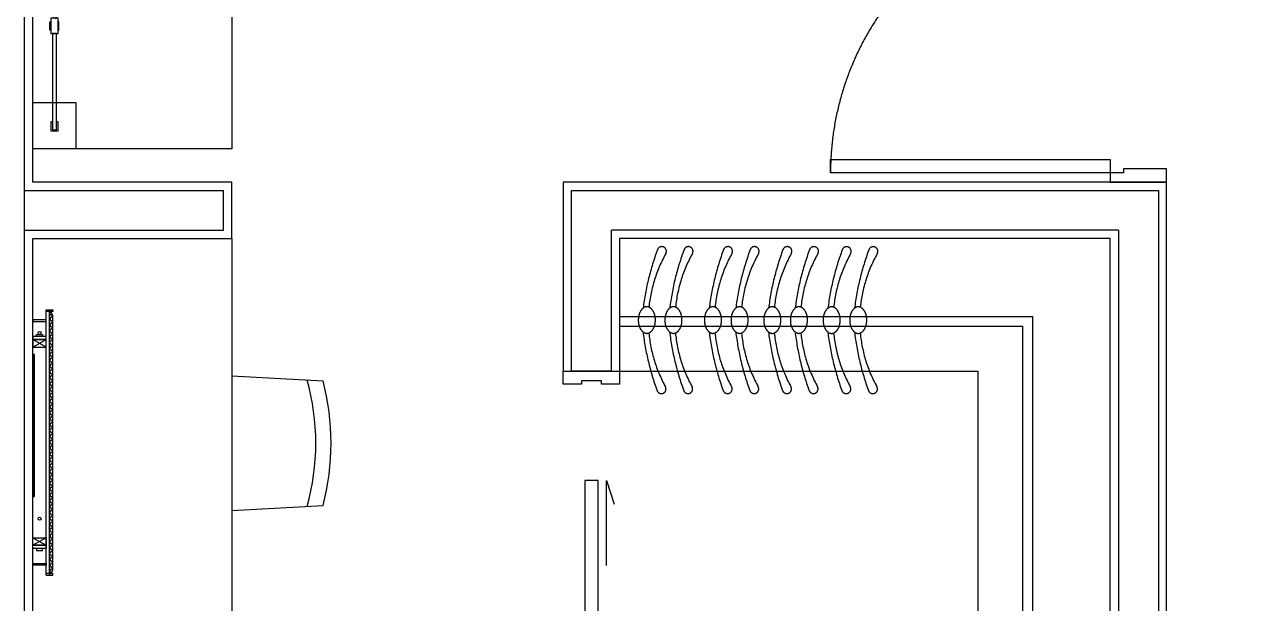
# Model space of a CAD drawing. Header units: millimetres. Extents: x 10000 to 302800, y 6800 to 229018.
# Drawn here: x 199478 to 203185, y 157941 to 159687 of the extents above; entities that cross this region are included whole.
import ezdxf

# ---------------------------------------------------------------- set-up
doc = ezdxf.new("R2010")
doc.units = ezdxf.units.MM
doc.header["$LTSCALE"] = 400
doc.header["$MEASUREMENT"] = 0
for name, pattern in [('X-ROOM TYPE-SR-2bay_1_8F 확장형-1$0$CONTINOUS', [0]), ('X-ROOM TYPE-SR-2bay_1_8F 확장형-1$0$HIDDEN', [0.375, 0.25, -0.125]), ('X-ROOM TYPE-SR-2bay_1_8F 확장형-1$0$X-ROOM TYPE-SR-2bay_1$0$PHANTOM2', [1.25, 0.625, -0.125, 0.125, -0.125, 0.125, -0.125])]:
    doc.linetypes.add(name, pattern=pattern)
doc.layers.get('0').update_dxf_attribs({"linetype": 'CONTINUOUS'})
for name, color, linetype in [('A-DIM1', 7, 'CONTINUOUS'), ('X-EXT_8F$0$A-254', 254, 'CONTINUOUS'), ('X-ROOM TYPE-SR-2bay_1_8F 확장형-1$0$.WA_BUILT-IN LOW', 252, 'CONTINUOUS'), ('X-ROOM TYPE-SR-2bay_1_8F 확장형-1$0$.WA_Built-in mirror', 252, 'CONTINUOUS'), ('X-ROOM TYPE-SR-2bay_1_8F 확장형-1$0$.WA_Built-in_Lower', 252, 'CONTINUOUS'), ('X-ROOM TYPE-SR-2bay_1_8F 확장형-1$0$.WA_Door Swing', 252, 'CONTINUOUS'), ('X-ROOM TYPE-SR-2bay_1_8F 확장형-1$0$.WA_FP_Furn', 252, 'X-ROOM TYPE-SR-2bay_1_8F 확장형-1$0$CONTINOUS'), ('X-ROOM TYPE-SR-2bay_1_8F 확장형-1$0$.WA_Furn', 252, 'CONTINUOUS'), ('X-ROOM TYPE-SR-2bay_1_8F 확장형-1$0$.WA_METAL', 252, 'CONTINUOUS'), ('X-ROOM TYPE-SR-2bay_1_8F 확장형-1$0$.WA_Plaster', 252, 'CONTINUOUS'), ('X-ROOM TYPE-SR-2bay_1_8F 확장형-1$0$.WA_Sani', 252, 'CONTINUOUS'), ('X-ROOM TYPE-SR-2bay_1_8F 확장형-1$0$.WA_Sani Hidden', 252, 'CONTINUOUS'), ('X-ROOM TYPE-SR-2bay_1_8F 확장형-1$0$.WA_Wall-Fin', 252, 'CONTINUOUS'), ('X-ROOM TYPE-SR-2bay_1_8F 확장형-1$0$.WA_Wall-Finish', 252, 'CONTINUOUS'), ('X-ROOM TYPE-SR-2bay_1_8F 확장형-1$0$A-WALD', 7, 'CONTINUOUS'), ('X-ROOM TYPE-SR-2bay_1_8F 확장형-1$0$WA_Furn', 252, 'CONTINUOUS'), ('X-ROOM TYPE-SR-2bay_1_8F 확장형-1$0$X-ROOM TYPE-SR-1.3+1.7Bay$0$__Door-bomba', 252, 'CONTINUOUS'), ('X-ROOM TYPE-SR-2bay_1_8F 확장형-1$0$X-ROOM TYPE-SR-2bay_1$0$__Door-bomba', 252, 'CONTINUOUS'), ('X-ROOM TYPE-SR-2bay_1_8F 확장형-1$0$X-ROOM TYPE-SR-2bay_1$0$X-ROOM TYPE-SR-1.3+1.7Bay$0$__Door-bomba', 252, 'CONTINUOUS')]:
    doc.layers.add(name, color=color, linetype=linetype)

# ---------------------------------------------------------------- blocks, each defined once
blk = doc.blocks.new('X-EXT_8F')
at = {"layer": 'X-EXT_8F$0$A-254'}
h = blk.add_hatch(dxfattribs=at)
h.set_pattern_fill('LINE', color=252, scale=100, angle=90)
h.set_pattern_definition([(90, (0, 0), (-317.5, 2e-14), [])])
edge = h.paths.add_edge_path()
edge.add_line((214444.8, 68021.2), (188877.6, 70521.2))
edge.add_line((188877.6, 70521.2), (174255.5, 70521.2))
edge.add_arc((174255.5, 68371.2), 2150, 90, 167)
edge.add_line((172160.6, 68854.9), (172053.9, 68392.8))
edge.add_arc((174148.8, 67909.2), 2150, 167, 180)
edge.add_line((171998.8, 67909.2), (171998.8, 38021.2))
edge.add_arc((174148.8, 38021.2), 2150, 180, 270)
edge.add_line((174148.8, 35871.2), (195098.8, 35871.2))
edge.add_line((195098.8, 35871.2), (195098.8, 36521.2))
edge.add_line((195098.8, 36521.2), (174648.8, 36521.2))
edge.add_arc((174648.8, 38021.2), 1500, 180, 270, ccw=False)
edge.add_line((173148.8, 38021.2), (173148.8, 67371.2))
edge.add_arc((174648.8, 67371.2), 1500, 90, 180, ccw=False)
edge.add_line((174648.8, 68871.2), (187974.8, 68871.2))
edge.add_line((187974.8, 68871.2), (202089.9, 68021.2))
edge.add_line((202089.9, 68021.2), (214444.8, 68021.2))
blk = doc.blocks.new('X-ROOM TYPE-SR-2bay_1_8F 확장형-1$0$LAMP')
at = {"layer": 'X-ROOM TYPE-SR-2bay_1_8F 확장형-1$0$.WA_Furn', "linetype": 'X-ROOM TYPE-SR-2bay_1_8F 확장형-1$0$HIDDEN', "ltscale": 200}
for p, q in [((73353.6, 26082.9), (73533.2, 26526.9)), ((73651.1, 26211.6), (73251, 26373.4))]:
    blk.add_line(p, q, dxfattribs=at)
at = {"layer": 'X-ROOM TYPE-SR-2bay_1_8F 확장형-1$0$.WA_Furn', "ltscale": 200}
for points in [[(72609.2, 26538.3), (72749.2, 26538.3), (72749.2, 26408.3), (72609.2, 26408.3)], [(72956.8, 26484.4), (72956.8, 26462.2), (73003.6, 26462.2), (73003.6, 26484.4)], [(72992.9, 26486.8), (72992.9, 26484.4), (72967.6, 26484.4), (72967.6, 26486.8)], [(72992.9, 26459.8), (72992.9, 26462.2), (72967.6, 26462.2), (72967.6, 26459.8)], [(73446.7, 26313.1), (73374.4, 26342.4), (73361.3, 26309.9), (73433.6, 26280.7)], [(73412.1, 26329.7), (73411.2, 26327.5), (73387.7, 26337), (73388.6, 26339.2)], [(73397.2, 26292.8), (73398.1, 26295.1), (73374.6, 26304.6), (73373.7, 26302.3)]]:
    blk.add_lwpolyline(points, close=True, dxfattribs=at)
for points in [[(72691.4, 26467.2), (72691.4, 26463.2), (72662.8, 26463.2), (72662.8, 26483.4), (72691.4, 26483.4), (72691.4, 26479.4)], [(72956.8, 26467.2), (72956.8, 26479.4), (72666.8, 26479.4), (72666.8, 26467.2), (72956.8, 26467.2)], [(73369.7, 26330.8), (73006.1, 26477.8), (73002.3, 26468.6), (73365.9, 26321.6)]]:
    blk.add_lwpolyline(points, dxfattribs=at)
blk.add_circle((73440.2, 26296.9), 150, dxfattribs=at)
blk = doc.blocks.new('X-ROOM TYPE-SR-2bay_1_8F 확장형-1$0$DOOR-900')
at = {"linetype": 'X-ROOM TYPE-SR-2bay_1_8F 확장형-1$0$X-ROOM TYPE-SR-2bay_1$0$PHANTOM2', "ltscale": 200}
blk.add_arc((-28, -85), 844, 180, 270, dxfattribs=at)
at = {"layer": 'X-ROOM TYPE-SR-2bay_1_8F 확장형-1$0$X-ROOM TYPE-SR-2bay_1$0$__Door-bomba'}
for points in [[(-900, 85), (-860, 85), (-860, -45), (-872, -45), (-872, -85), (-900, -85)], [(0, 85), (-40, 85), (-40, -45), (-28, -45), (-28, -85), (0, -85)], [(-28, -85), (-28, -929), (-68, -929), (-68, -85)]]:
    blk.add_lwpolyline(points, close=True, dxfattribs=at)
blk = doc.blocks.new('X-ROOM TYPE-SR-2bay_1_8F 확장형-1$0$X-ROOM TYPE-SR-2bay_1$0$X-ROOM TYPE-SR-2bay_1$0$A$Cad202b06')
at = {"layer": 'X-ROOM TYPE-SR-2bay_1_8F 확장형-1$0$.WA_FP_Furn', "ltscale": 0.2}
for p, q in [((4.5, 0), (19.3, 275.2)), ((411, 0), (396.2, 275.2))]:
    blk.add_line(p, q, dxfattribs=at)
for radius, start, end in [(750.5, 75.4592, 104.5408), (704.7, 74.2726, 105.7274)]:
    blk.add_arc((207.7, -451.2), radius, start, end, dxfattribs=at)
blk = doc.blocks.new('X-ROOM TYPE-SR-2bay_1_8F 확장형-1')
at = {"layer": 'X-ROOM TYPE-SR-2bay_1_8F 확장형-1$0$.WA_BUILT-IN LOW'}
h = blk.add_hatch(dxfattribs=at)
h.set_pattern_fill('NET', color=256, scale=100, angle=45, style=0)
h.set_pattern_definition([(45, (27496.631, 41189.05), (-8.8388348, 8.8388348), []), (135, (27496.631, 41189.05), (-8.8388348, -8.8388348), [])])
h.paths.add_polyline_path([(194773.8, 63354.5), (194773.8, 62566), (194779.1, 62566), (194783.8, 62576.8), (194783.8, 63343), (194779.1, 63354.5)])
for p, q in [((194773.8, 62566), (194773.8, 63354.5)), ((194783.8, 62574.9), (194783.8, 63343)), ((194723.8, 63248.6), (194763.8, 63271)), ((194763.8, 63248.6), (194723.8, 63271)), ((194723.8, 62673.5), (194763.8, 62651)), ((194763.8, 62673.5), (194723.8, 62651))]:
    blk.add_line(p, q, dxfattribs=at)
for points in [[(194773.8, 63354.5), (194773.8, 62566), (194779.1, 62566), (194783.8, 62576.8), (194783.8, 63343), (194779.1, 63354.5)], [(194753.2, 63286.6), (194753.2, 63281), (194734.5, 63281), (194734.5, 63286.6)], [(194723.8, 63248.6), (194763.8, 63248.6), (194763.8, 63271), (194723.8, 63271)], [(194723.8, 62673.5), (194763.8, 62673.5), (194763.8, 62651), (194723.8, 62651)], [(194753.2, 62635.5), (194753.2, 62641), (194734.5, 62641), (194734.5, 62635.5)]]:
    blk.add_lwpolyline(points, close=True, dxfattribs=at)
at = {"layer": 'X-ROOM TYPE-SR-2bay_1_8F 확장형-1$0$.WA_BUILT-IN LOW', "linetype": 'X-ROOM TYPE-SR-2bay_1_8F 확장형-1$0$HIDDEN', "ltscale": 100}
for points in [[(196493.8, 63341.3), (197738.8, 63341.3), (197738.8, 62001.3), (197093.8, 62001.3)], [(196493.8, 63311.3), (197708.8, 63311.3), (197708.8, 62031.3), (197093.8, 62031.3)]]:
    blk.add_lwpolyline(points, dxfattribs=at)
at = {"layer": 'X-ROOM TYPE-SR-2bay_1_8F 확장형-1$0$.WA_BUILT-IN LOW'}
for centre in [(194743.8, 63291.1), (194743.8, 62731)]:
    blk.add_circle(centre, 4.52, dxfattribs=at)
at = {"layer": 'X-ROOM TYPE-SR-2bay_1_8F 확장형-1$0$.WA_BUILT-IN LOW', "linetype": 'X-ROOM TYPE-SR-2bay_1_8F 확장형-1$0$HIDDEN', "ltscale": 100}
for centre, radius, start, end in [((197345.1, 63267.8), 786.7, 159.5651, 172.832), ((196620.9, 63537.6), 13.9, 330.7368, 159.5651), ((197425.3, 63267.8), 786.7, 159.5651, 172.832), ((196701.2, 63537.6), 13.9, 330.7368, 159.5651), ((197544.5, 63267.8), 786.7, 159.5651, 172.832), ((196820.4, 63537.6), 13.9, 330.7368, 159.5651), ((197624.8, 63267.8), 786.7, 159.5651, 172.832), ((196900.6, 63537.6), 13.9, 330.7368, 159.5651), ((197723.6, 63267.8), 786.7, 159.5651, 172.832), ((196999.4, 63537.6), 13.9, 330.7368, 159.5651), ((197803.8, 63267.8), 786.7, 159.5651, 172.832), ((197079.7, 63537.6), 13.9, 330.7368, 159.5651), ((197902.6, 63267.6), 786.7, 159.5651, 172.832), ((197178.4, 63537.5), 13.9, 330.7368, 159.5651), ((197982.8, 63267.6), 786.7, 159.5651, 172.832), ((197258.7, 63537.5), 13.9, 330.7368, 159.5651), ((196996.5, 63327.2), 416.5, 150.7368, 174.2338), ((197076.7, 63327.2), 416.5, 150.7368, 174.2338), ((197195.9, 63327.2), 416.5, 150.7368, 174.2338), ((197276.2, 63327.2), 416.5, 150.7368, 174.2338), ((197375, 63327.2), 416.5, 150.7368, 174.2338), ((197455.2, 63327.2), 416.5, 150.7368, 174.2338), ((197554, 63327), 416.5, 150.7368, 174.2338), ((197634.2, 63327), 416.5, 150.7368, 174.2338), ((197345.4, 63387.9), 786.7, 186.8344, 200.1013), ((196996.5, 63330.5), 416.5, 185.4326, 208.9296), ((197425.7, 63387.9), 786.7, 186.8344, 200.1013), ((197076.7, 63330.5), 416.5, 185.4326, 208.9296), ((197544.9, 63387.9), 786.7, 186.8344, 200.1013), ((197195.9, 63330.5), 416.5, 185.4326, 208.9296), ((197625.1, 63387.9), 786.7, 186.8344, 200.1013), ((197276.2, 63330.5), 416.5, 185.4326, 208.9296), ((197723.9, 63387.9), 786.7, 186.8344, 200.1013), ((197375, 63330.5), 416.5, 185.4326, 208.9296), ((197804.1, 63387.9), 786.7, 186.8344, 200.1013), ((197455.2, 63330.5), 416.5, 185.4326, 208.9296), ((197902.9, 63387.7), 786.7, 186.8344, 200.1013), ((197554, 63330.3), 416.5, 185.4326, 208.9296), ((197983.2, 63387.7), 786.7, 186.8344, 200.1013), ((197634.2, 63330.3), 416.5, 185.4326, 208.9296), ((196619.7, 63122.3), 13.9, 200.1013, 28.9296), ((196700, 63122.3), 13.9, 200.1013, 28.9296), ((196819.2, 63122.3), 13.9, 200.1013, 28.9296), ((196899.4, 63122.3), 13.9, 200.1013, 28.9296), ((196998.2, 63122.3), 13.9, 200.1013, 28.9296), ((197078.4, 63122.3), 13.9, 200.1013, 28.9296), ((197177.2, 63122.1), 13.9, 200.1013, 28.9296), ((197257.5, 63122.1), 13.9, 200.1013, 28.9296)]:
    blk.add_arc(centre, radius, start, end, dxfattribs=at)
at = {"layer": 'X-ROOM TYPE-SR-2bay_1_8F 확장형-1$0$.WA_BUILT-IN LOW', "linetype": 'X-ROOM TYPE-SR-2bay_1_8F 확장형-1$0$HIDDEN', "ltscale": 50}
for centre, radius, start, end in [((196594.4, 63334.8), 43.7, 147.1547, 164.9535), ((196583, 63342.2), 30.1, 122.685, 147.1547), ((196575.9, 63353.3), 16.9, 89.8332, 122.685), ((196575.9, 63353.3), 16.9, 56.9814, 89.8332), ((196568.7, 63342.2), 30.1, 32.5117, 56.9814), ((196557.2, 63334.9), 43.7, 14.7129, 32.5117), ((196674.6, 63334.8), 43.7, 147.1547, 164.9535), ((196663.2, 63342.2), 30.1, 122.685, 147.1547), ((196656.1, 63353.3), 16.9, 89.8332, 122.685), ((196656.1, 63353.3), 16.9, 56.9814, 89.8332), ((196648.9, 63342.2), 30.1, 32.5117, 56.9814), ((196637.5, 63334.9), 43.7, 14.7129, 32.5117), ((196793.8, 63334.8), 43.7, 147.1547, 164.9535), ((196782.5, 63342.2), 30.1, 122.685, 147.1547), ((196775.3, 63353.3), 16.9, 89.8332, 122.685), ((196775.3, 63353.3), 16.9, 56.9814, 89.8332), ((196768.1, 63342.2), 30.1, 32.5117, 56.9814), ((196756.7, 63334.9), 43.7, 14.7129, 32.5117), ((196874.1, 63334.8), 43.7, 147.1547, 164.9535), ((196862.7, 63342.2), 30.1, 122.685, 147.1547), ((196855.6, 63353.3), 16.9, 89.8332, 122.685), ((196855.6, 63353.3), 16.9, 56.9814, 89.8332), ((196848.4, 63342.2), 30.1, 32.5117, 56.9814), ((196836.9, 63334.9), 43.7, 14.7129, 32.5117), ((196972.9, 63334.8), 43.7, 147.1547, 164.9535), ((196961.5, 63342.2), 30.1, 122.685, 147.1547), ((196954.3, 63353.3), 16.9, 89.8332, 122.685), ((196954.3, 63353.3), 16.9, 56.9814, 89.8332), ((196947.1, 63342.2), 30.1, 32.5117, 56.9814), ((196935.7, 63334.9), 43.7, 14.7129, 32.5117), ((197053.1, 63334.8), 43.7, 147.1547, 164.9535), ((197041.7, 63342.2), 30.1, 122.685, 147.1547), ((197034.6, 63353.3), 16.9, 89.8332, 122.685), ((197034.6, 63353.3), 16.9, 56.9814, 89.8332), ((197027.4, 63342.2), 30.1, 32.5117, 56.9814), ((197016, 63334.9), 43.7, 14.7129, 32.5117), ((197151.9, 63334.7), 43.7, 147.1547, 164.9535), ((197140.5, 63342), 30.1, 122.685, 147.1547), ((197133.4, 63353.1), 16.9, 89.8332, 122.685), ((197133.4, 63353.1), 16.9, 56.9814, 89.8332), ((197126.2, 63342), 30.1, 32.5117, 56.9814), ((197114.7, 63334.8), 43.7, 14.7129, 32.5117), ((197232.1, 63334.7), 43.7, 147.1547, 164.9535), ((197220.7, 63342), 30.1, 122.685, 147.1547), ((197213.6, 63353.1), 16.9, 89.8332, 122.685), ((197213.6, 63353.1), 16.9, 56.9814, 89.8332), ((197206.4, 63342), 30.1, 32.5117, 56.9814), ((197195, 63334.8), 43.7, 14.7129, 32.5117), ((196612.4, 63330), 62.4, 164.9535, 179.8332), ((196612.4, 63330), 62.4, 179.8332, 194.7129), ((196594.3, 63325.2), 43.7, 194.7129, 212.5117), ((196557.2, 63325.4), 43.7, 327.1547, 344.9535), ((196539.2, 63330.2), 62.4, 344.9535, 359.8332), ((196539.2, 63330.2), 62.4, 359.8332, 14.7129), ((196692.6, 63330), 62.4, 164.9535, 179.8332), ((196692.6, 63330), 62.4, 179.8332, 194.7129), ((196674.6, 63325.2), 43.7, 194.7129, 212.5117), ((196637.4, 63325.4), 43.7, 327.1547, 344.9535), ((196619.4, 63330.2), 62.4, 344.9535, 359.8332), ((196619.4, 63330.2), 62.4, 359.8332, 14.7129), ((196811.9, 63330), 62.4, 164.9535, 179.8332), ((196811.9, 63330), 62.4, 179.8332, 194.7129), ((196793.8, 63325.2), 43.7, 194.7129, 212.5117), ((196756.7, 63325.4), 43.7, 327.1547, 344.9535), ((196738.7, 63330.2), 62.4, 344.9535, 359.8332), ((196738.7, 63330.2), 62.4, 359.8332, 14.7129), ((196892.1, 63330), 62.4, 164.9535, 179.8332), ((196892.1, 63330), 62.4, 179.8332, 194.7129), ((196874, 63325.2), 43.7, 194.7129, 212.5117), ((196836.9, 63325.4), 43.7, 327.1547, 344.9535), ((196818.9, 63330.2), 62.4, 344.9535, 359.8332), ((196818.9, 63330.2), 62.4, 359.8332, 14.7129), ((196990.9, 63330), 62.4, 164.9535, 179.8332), ((196990.9, 63330), 62.4, 179.8332, 194.7129), ((196972.8, 63325.2), 43.7, 194.7129, 212.5117), ((196935.7, 63325.4), 43.7, 327.1547, 344.9535), ((196917.7, 63330.2), 62.4, 344.9535, 359.8332), ((196917.7, 63330.2), 62.4, 359.8332, 14.7129), ((197071.1, 63330), 62.4, 164.9535, 179.8332), ((197071.1, 63330), 62.4, 179.8332, 194.7129), ((197053.1, 63325.2), 43.7, 194.7129, 212.5117), ((197015.9, 63325.4), 43.7, 327.1547, 344.9535), ((196997.9, 63330.2), 62.4, 344.9535, 359.8332), ((196997.9, 63330.2), 62.4, 359.8332, 14.7129), ((197169.9, 63329.8), 62.4, 164.9535, 179.8332), ((197169.9, 63329.8), 62.4, 179.8332, 194.7129), ((197151.8, 63325.1), 43.7, 194.7129, 212.5117), ((197114.7, 63325.2), 43.7, 327.1547, 344.9535), ((197096.7, 63330), 62.4, 344.9535, 359.8332), ((197096.7, 63330), 62.4, 359.8332, 14.7129), ((197250.1, 63329.8), 62.4, 164.9535, 179.8332), ((197250.1, 63329.8), 62.4, 179.8332, 194.7129), ((197232.1, 63325.1), 43.7, 194.7129, 212.5117), ((197194.9, 63325.2), 43.7, 327.1547, 344.9535), ((197176.9, 63330), 62.4, 344.9535, 359.8332), ((197176.9, 63330), 62.4, 359.8332, 14.7129), ((196582.9, 63318), 30.1, 212.5117, 236.9814), ((196575.7, 63306.9), 16.9, 236.9814, 269.8332), ((196575.7, 63306.9), 16.9, 269.8332, 302.685), ((196568.6, 63318), 30.1, 302.685, 327.1547), ((196663.2, 63318), 30.1, 212.5117, 236.9814), ((196656, 63306.9), 16.9, 236.9814, 269.8332), ((196656, 63306.9), 16.9, 269.8332, 302.685), ((196648.8, 63318), 30.1, 302.685, 327.1547), ((196782.4, 63318), 30.1, 212.5117, 236.9814), ((196775.2, 63306.9), 16.9, 236.9814, 269.8332), ((196775.2, 63306.9), 16.9, 269.8332, 302.685), ((196768.1, 63318), 30.1, 302.685, 327.1547), ((196862.6, 63318), 30.1, 212.5117, 236.9814), ((196855.4, 63306.9), 16.9, 236.9814, 269.8332), ((196855.4, 63306.9), 16.9, 269.8332, 302.685), ((196848.3, 63318), 30.1, 302.685, 327.1547), ((196961.4, 63318), 30.1, 212.5117, 236.9814), ((196954.2, 63306.9), 16.9, 236.9814, 269.8332), ((196954.2, 63306.9), 16.9, 269.8332, 302.685), ((196947.1, 63318), 30.1, 302.685, 327.1547), ((197041.6, 63318), 30.1, 212.5117, 236.9814), ((197034.4, 63306.9), 16.9, 236.9814, 269.8332), ((197034.4, 63306.9), 16.9, 269.8332, 302.685), ((197027.3, 63318), 30.1, 302.685, 327.1547), ((197140.4, 63317.8), 30.1, 212.5117, 236.9814), ((197133.2, 63306.7), 16.9, 236.9814, 269.8332), ((197133.2, 63306.7), 16.9, 269.8332, 302.685), ((197126.1, 63317.8), 30.1, 302.685, 327.1547), ((197220.7, 63317.8), 30.1, 212.5117, 236.9814), ((197213.5, 63306.7), 16.9, 236.9814, 269.8332), ((197213.5, 63306.7), 16.9, 269.8332, 302.685), ((197206.3, 63317.8), 30.1, 302.685, 327.1547)]:
    blk.add_arc(centre, radius, start, end, dxfattribs=at)
at = {"layer": 'X-ROOM TYPE-SR-2bay_1_8F 확장형-1$0$.WA_Built-in mirror', "linetype": 'X-ROOM TYPE-SR-2bay_1_8F 확장형-1$0$CONTINOUS'}
for points in [[(194763.8, 63271), (194763.8, 63281), (194723.8, 63281), (194723.8, 63271)], [(194763.8, 62651), (194763.8, 62641), (194723.8, 62641), (194723.8, 62651)]]:
    blk.add_lwpolyline(points, close=True, dxfattribs=at)
at = {"layer": 'X-ROOM TYPE-SR-2bay_1_8F 확장형-1$0$.WA_Built-in_Lower'}
for points in [[(194723.8, 62341.3), (194723.8, 63576.3), (195323.8, 63576.3), (195323.8, 62341.3), (194823.8, 62341.3)], [(196493.8, 63176.3), (197573.8, 63176.3), (197573.8, 62166.3), (196493.8, 62166.3)]]:
    blk.add_lwpolyline(points, dxfattribs=at)
at = {"layer": 'X-ROOM TYPE-SR-2bay_1_8F 확장형-1$0$.WA_FP_Furn', "ltscale": 0.2}
blk.add_lwpolyline([(194723.8, 65336.2), (195323.9, 65336.2), (195323.8, 63846.3), (194723.8, 63846.3)], dxfattribs=at)
at = {"layer": 'X-ROOM TYPE-SR-2bay_1_8F 확장형-1$0$.WA_METAL', "ltscale": 200}
for points in [[(194763.8, 63356), (194763.8, 63361), (194783.8, 63361), (194783.8, 63356)], [(194763.8, 62566), (194763.8, 62561), (194783.8, 62561), (194783.8, 62566)]]:
    blk.add_lwpolyline(points, close=True, dxfattribs=at)
at = {"layer": 'X-ROOM TYPE-SR-2bay_1_8F 확장형-1$0$.WA_Plaster', "ltscale": 0.1}
for points in [[(194763.8, 63326), (194763.8, 63331), (194723.8, 63331), (194723.8, 63326)], [(194763.8, 62596), (194763.8, 62591), (194723.8, 62591), (194723.8, 62596)]]:
    blk.add_lwpolyline(points, close=True, dxfattribs=at)
at = {"layer": 'X-ROOM TYPE-SR-2bay_1_8F 확장형-1$0$.WA_Sani', "linetype": 'X-ROOM TYPE-SR-2bay_1_8F 확장형-1$0$HIDDEN', "ltscale": 100}
blk.add_lwpolyline([(194728.8, 62798.1), (194728.8, 63226), (194723.8, 63226), (194723.8, 62798.1)], close=True, dxfattribs=at)
at = {"layer": 'X-ROOM TYPE-SR-2bay_1_8F 확장형-1$0$.WA_Sani Hidden', "linetype": 'X-ROOM TYPE-SR-2bay_1_8F 확장형-1$0$HIDDEN', "ltscale": 150}
blk.add_lwpolyline([(194723.8, 62798.1), (194728.8, 62798.1), (194728.8, 63226), (194723.8, 63226)], dxfattribs=at)
at = {"layer": 'X-ROOM TYPE-SR-2bay_1_8F 확장형-1$0$.WA_Wall-Fin'}
for p, q in [((194763.8, 62561.5), (194763.8, 63356)), ((194773.8, 62561.5), (194773.8, 63356))]:
    blk.add_line(p, q, dxfattribs=at)
at = {"layer": 'X-ROOM TYPE-SR-2bay_1_8F 확장형-1$0$.WA_Wall-Finish', "ltscale": 2}
blk.add_line((194723.8, 63746.3), (194723.8, 65436.2), dxfattribs=at)
at = {"layer": 'X-ROOM TYPE-SR-2bay_1_8F 확장형-1$0$.WA_Wall-Finish'}
for p, q in [((197973.8, 63576.3), (196493.8, 63576.3)), ((196493.8, 63576.3), (196493.8, 63176.3)), ((197973.8, 61766.3), (197973.8, 63576.3))]:
    blk.add_line(p, q, dxfattribs=at)
for points in [[(194723.8, 62341.3), (194723.8, 63576.3), (195323.8, 63576.3), (195323.8, 63746.3), (194723.8, 63746.3), (194723.8, 65436.2), (195223.9, 65436.2)], [(197243.8, 59896.3), (197243.8, 61596.3), (198143.8, 61596.3), (198143.8, 63576.3), (198143.8, 63576.3), (198143.8, 63746.3), (196323.8, 63746.3), (196323.8, 63176.3)]]:
    blk.add_lwpolyline(points, dxfattribs=at)
at = {"layer": 'X-ROOM TYPE-SR-2bay_1_8F 확장형-1$0$A-WALD'}
for p, q in [((195298.8, 63601.3), (195298.8, 63721.3)), ((196348.8, 63721.3), (198118.8, 63721.3)), ((196348.8, 63176.3), (196348.8, 63721.3)), ((198118.8, 63721.3), (198118.8, 61621.3)), ((197998.8, 63601.3), (196468.8, 63601.3)), ((196468.8, 63176.3), (196468.8, 63601.3)), ((197998.8, 63601.3), (197998.8, 61741.3)), ((196468.8, 63176.3), (196348.8, 63176.3))]:
    blk.add_line(p, q, dxfattribs=at)
for points in [[(194698.8, 59871.3), (194698.8, 68265.9)], [(194698.8, 63721.3), (195298.8, 63721.3)], [(194698.8, 63601.3), (195298.8, 63601.3)]]:
    blk.add_lwpolyline(points, dxfattribs=at)
at = {"layer": 'X-ROOM TYPE-SR-2bay_1_8F 확장형-1$0$X-ROOM TYPE-SR-1.3+1.7Bay$0$__Door-bomba'}
blk.add_lwpolyline([(196453.7, 62589.6), (196453.7, 62846.3), (196477.6, 62774.5)], dxfattribs=at)
at = {"layer": 'X-ROOM TYPE-SR-2bay_1_8F 확장형-1$0$X-ROOM TYPE-SR-2bay_1$0$X-ROOM TYPE-SR-1.3+1.7Bay$0$__Door-bomba'}
blk.add_lwpolyline([(196493.8, 63136.3), (196438.8, 63136.3), (196438.8, 63146.3), (196378.8, 63146.3), (196378.8, 63136.3), (196323.8, 63136.3), (196323.8, 63176.3), (196493.8, 63176.3), (196493.8, 63136.3)], dxfattribs=at)
blk.add_lwpolyline([(196428.8, 62076.3), (196428.8, 62846.3), (196388.8, 62846.3), (196388.8, 62076.3)], close=True, dxfattribs=at)
at = {"layer": 'X-ROOM TYPE-SR-2bay_1_8F 확장형-1$0$.WA_Door Swing', "rotation": 270}
blk.add_blockref('X-ROOM TYPE-SR-2bay_1_8F 확장형-1$0$DOOR-900', (198058.8, 63746.3), dxfattribs=at)
at = {"layer": 'X-ROOM TYPE-SR-2bay_1_8F 확장형-1$0$.WA_FP_Furn', "ltscale": 0.2, "rotation": 270}
blk.add_blockref('X-ROOM TYPE-SR-2bay_1_8F 확장형-1$0$X-ROOM TYPE-SR-2bay_1$0$X-ROOM TYPE-SR-2bay_1$0$A$Cad202b06', (195323.8, 63166.5), dxfattribs=at)
at = {"layer": 'X-ROOM TYPE-SR-2bay_1_8F 확장형-1$0$WA_Furn', "rotation": 90}
blk.add_blockref('X-ROOM TYPE-SR-2bay_1_8F 확장형-1$0$LAMP', (221262.1, -8762.9), dxfattribs=at)
blk = doc.blocks.new('X-INT-HOTEL-8F')
blk.add_blockref('X-ROOM TYPE-SR-2bay_1_8F 확장형-1', (0, 0))
blk = doc.blocks.new('X-BASE-8F')
blk.add_blockref('X-EXT_8F', (0, 0))
blk.add_blockref('X-INT-HOTEL-8F', (0, 0))

msp = doc.modelspace()

# ---------------------------------------------------------------- block references
at = {"layer": 'A-DIM1'}
msp.add_blockref('X-BASE-8F', (4779.3, 95465.6), dxfattribs=at)

doc.saveas('drawing.dxf')
